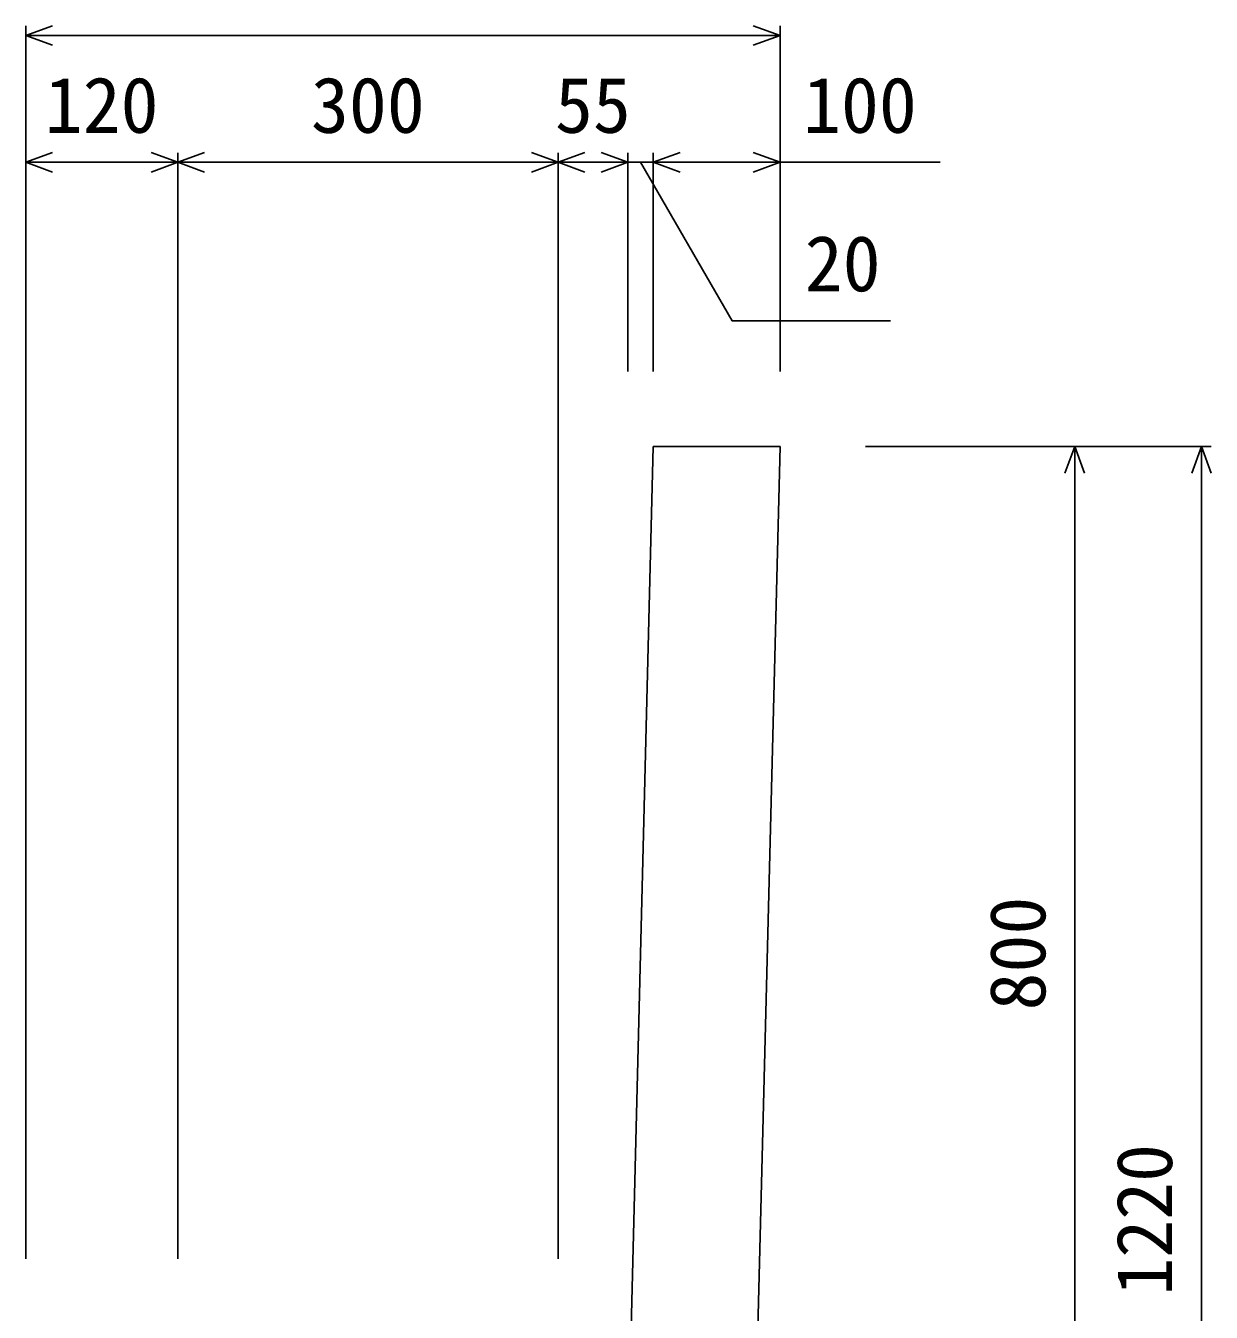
# Model space of a CAD drawing. Units: millimetres, scale not verified. Extents: x -16800 to 16800, y -5940 to 5940.
# Drawn here: x 13303 to 14238, y 142 to 1157 of the extents above; entities that cross this region are included whole.
import ezdxf
from ezdxf.enums import TextEntityAlignment as Align

# ---------------------------------------------------------------- set-up
doc = ezdxf.new("R2010")
doc.units = ezdxf.units.MM
doc.header["$LTSCALE"] = 20
doc.layers.add('0-0_DIM', color=7, linetype='Continuous', lineweight=25)
doc.layers.add('0-5_OUTLINE', color=3, linetype='Continuous', lineweight=25)
doc.styles.add('ＭＳ ゴシック', font='')
doc.styles.get('ＭＳ ゴシック').set_extended_font_data('MS Gothic')

msp = doc.modelspace()

# ---------------------------------------------------------------- linework, layer by layer
at = {"layer": '0-0_DIM'}
for p, q in [((13302.6, 1156.99), (13302.6, 184.49)), ((13897.6, 1156.99), (13897.6, 884.49)), ((13897.6, 1149.49), (13302.6, 1149.49)), ((13422.6, 1056.99), (13422.6, 184.49)), ((13722.6, 1056.99), (13722.6, 184.49)), ((13777.6, 1056.99), (13777.6, 884.49)), ((13797.6, 1056.99), (13797.6, 884.49)), ((13302.6, 1049.49), (13422.6, 1049.49)), ((13422.6, 1049.49), (13722.6, 1049.49)), ((13797.6, 1049.49), (13897.6, 1049.49)), ((14023.97, 1049.49), (13897.6, 1049.49)), ((14237.6, 825.37), (13965.1, 825.37)), ((14130.1, 825.37), (14130.1, 25.37)), ((14230.1, 825.37), (14230.1, -394.63))]:
    msp.add_line(p, q, dxfattribs=at)
for points in [[(13323.75, 1141.79), (13302.6, 1149.49), (13323.75, 1157.18)], [(13876.46, 1157.18), (13897.6, 1149.49), (13876.46, 1141.79)], [(13323.75, 1041.79), (13302.6, 1049.49), (13323.75, 1057.18)], [(13401.46, 1057.18), (13422.6, 1049.49), (13401.46, 1041.79)], [(13443.75, 1041.79), (13422.6, 1049.49), (13443.75, 1057.18)], [(13701.46, 1057.18), (13722.6, 1049.49), (13701.46, 1041.79)], [(13743.75, 1057.18), (13722.6, 1049.49), (13743.75, 1041.79)], [(13756.46, 1041.79), (13777.6, 1049.49), (13756.46, 1057.18)], [(13818.75, 1057.18), (13797.6, 1049.49), (13818.75, 1041.79)], [(13876.46, 1041.79), (13897.6, 1049.49), (13876.46, 1057.18)], [(13797.6, 1049.49), (13777.6, 1049.49), (13722.6, 1049.49)], [(13787.6, 1049.49), (13859.78, 924.48), (13984.69, 924.48)], [(14137.8, 804.22), (14130.1, 825.37), (14122.41, 804.22)], [(14237.8, 804.22), (14230.1, 825.37), (14222.41, 804.22)]]:
    msp.add_lwpolyline(points, dxfattribs=at)
at = {"layer": '0-5_OUTLINE'}
for p, q in [((13797.6, 825.37), (13777.6, 25.37)), ((13897.6, 825.37), (13797.6, 825.37)), ((13897.6, 825.37), (13867.1, -394.63))]:
    msp.add_line(p, q, dxfattribs=at)

# ---------------------------------------------------------------- texts
at = {"layer": '0-0_DIM', "style": 'ＭＳ ゴシック'}
for s, p in [('120', (13317.6, 1059.49)), ('300', (13527.6, 1059.49)), ('55', (13720.1, 1059.49)), ('100', (13915.76, 1059.49)), ('20', (13917.11, 934.48))]:
    msp.add_text(s, height=43.99, dxfattribs=at).set_placement(p, align=Align.BOTTOM_LEFT)
for s, p in [('800', (14120.1, 380.37)), ('1220', (14220.1, 155.37))]:
    msp.add_text(s, height=43.99, rotation=90, dxfattribs=at).set_placement(p, align=Align.BOTTOM_LEFT)

doc.saveas('drawing.dxf')
